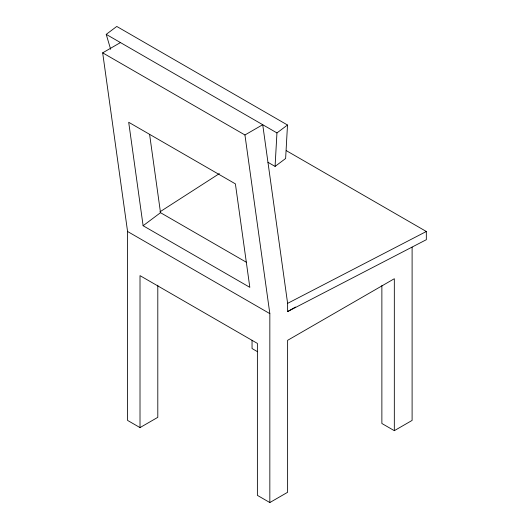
<?xml version="1.0" encoding="UTF-8"?>
<svg xmlns="http://www.w3.org/2000/svg" width="529" height="529" viewBox="0 0 529 529"><rect width="100%" height="100%" fill="white"/><g stroke="black" fill="none" stroke-linecap="round" stroke-linejoin="round"><path stroke-width="0.79" d="M267.958 162.304L275.073 166.41L276.951 132.924L287.505 125.016L116.777 26.45L106.223 34.359L110.654 49.309M287.505 125.016L285.627 158.508L275.073 166.41M143.114 225.731L128.699 122.272L235.398 183.874L249.82 287.333L143.114 225.731L160.512 212.691L149.614 134.485M159.87 211.884L219.35 173.618M157.801 285.197L157.801 417.335L140.013 427.597L127.568 420.41L127.568 231.49L102.672 52.84L120.453 42.571M102.672 52.84L244.94 134.974L262.721 124.712L287.617 303.362L287.617 311.574L426.328 239.703L426.328 231.49L286.268 150.626M287.617 311.574L295.486 307.032M140.013 427.597L140.013 275.642L257.385 343.407L257.385 495.362L269.836 502.55L287.617 492.281L287.617 340.326L394.323 278.723L394.323 430.679L381.872 423.491L381.872 285.574M394.323 430.679L412.104 420.41L412.104 247.129M287.617 303.362L426.328 231.49M106.223 34.359L276.951 132.924M160.512 212.691L246.587 262.384M127.568 231.49L269.836 313.631L269.836 502.55M257.583 351.739L252.049 348.538L252.049 340.286M244.94 134.974L269.836 313.631"/></g></svg>
